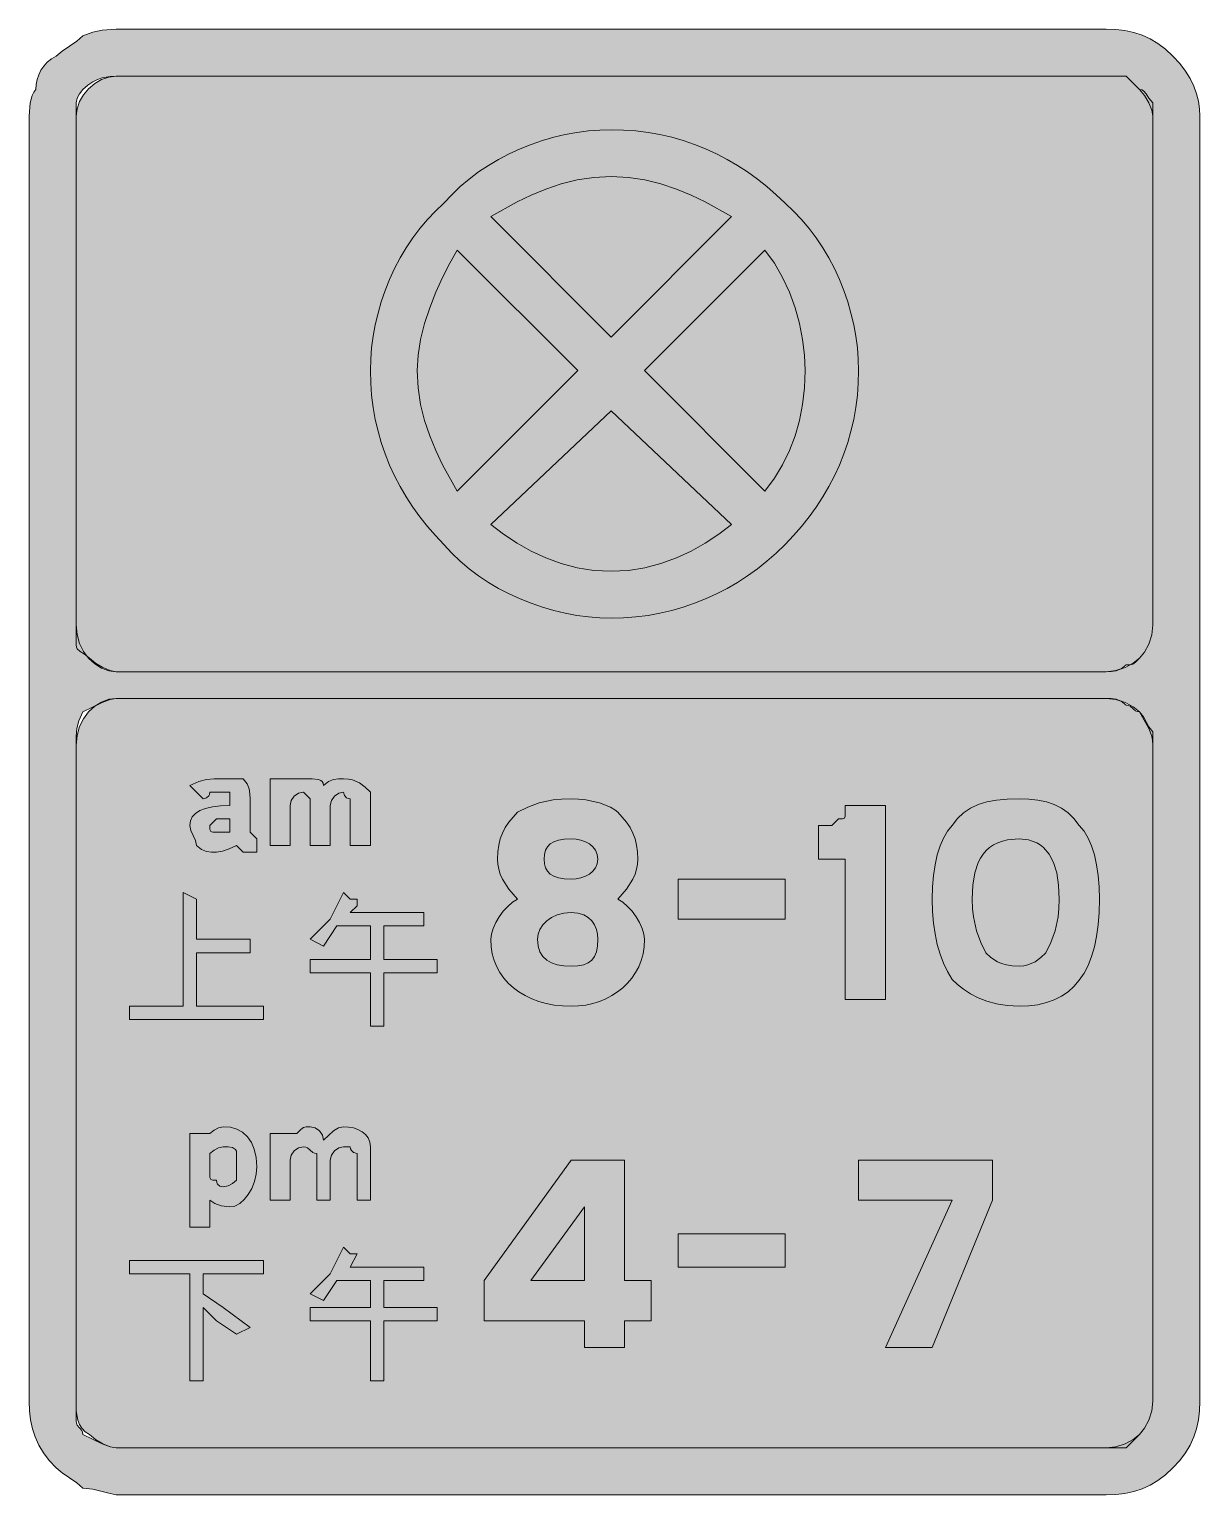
# Model space of a CAD drawing. Header units: metres. Extents: x 179 to 389, y 5 to 267.
import ezdxf

# ---------------------------------------------------------------- set-up
doc = ezdxf.new("R2010")
doc.units = ezdxf.units.M
doc.layers.add('FILL_BLACK_000000', color=7, linetype='Continuous', true_color=0x000000)
doc.layers.add('FILL_PINK_E1E1E1', color=7, linetype='Continuous', true_color=0xe1e1e1)

msp = doc.modelspace()

# ---------------------------------------------------------------- hatches: boundary and pattern name
at = {"layer": 'FILL_BLACK_000000', "true_color": 0x000000}
h = msp.add_hatch(color=7, dxfattribs=at)
h.dxf.hatch_style = 1
h.paths.add_polyline_path([(377.65, 266.79), (379.14, 266.31), (380.58, 265.66), (381.97, 264.83), (383.34, 263.8), (384.69, 262.56), (385.93, 261.21), (386.96, 259.86), (387.79, 258.51), (388.44, 257.16), (388.92, 255.81), (389.25, 254.46), (389.43, 253.11), (389.49, 251.76), (389.49, 21.36), (389.43, 19.61), (389.25, 17.97), (388.92, 16.4), (388.44, 14.91), (387.79, 13.47), (386.96, 12.08), (385.93, 10.71), (384.69, 9.36), (383.34, 8.12), (381.97, 7.09), (380.58, 6.26), (379.14, 5.61), (377.65, 5.13), (376.08, 4.8), (374.44, 4.62), (372.69, 4.56), (195.09, 4.56), (193.98, 4.75), (192.54, 5.16), (190.87, 5.57), (189.09, 5.76), (188, 6.66), (186.69, 7.56), (185.38, 8.46), (184.29, 9.36), (183.05, 10.71), (182.02, 12.08), (181.19, 13.47), (180.54, 14.91), (180.06, 16.4), (179.73, 17.97), (179.55, 19.61), (179.49, 21.36), (179.49, 251.76), (179.64, 254.16), (180, 255.47), (180.29, 256.06), (180.69, 256.56), (180.75, 257.46), (180.92, 258.34), (181.2, 259.2), (181.59, 260.01), (182.1, 260.77), (182.72, 261.45), (183.45, 262.06), (184.29, 262.56), (185.38, 263.46), (186.69, 264.36), (188, 265.26), (189.09, 266.16), (190.87, 266.85), (192.54, 267.21), (195.09, 267.36), (372.69, 267.36), (374.44, 267.3), (376.08, 267.12), (377.65, 266.79)])
h.paths.add_polyline_path([(189.09, 144.96), (188.4, 143.35), (188.04, 141.96), (187.91, 140.57), (187.89, 138.96), (187.89, 21.36), (187.89, 17.76), (187.94, 17.36), (188.08, 17.05), (188.49, 16.56), (188.9, 16.07), (189.04, 15.76), (189.09, 15.36), (192.54, 13.71), (193.98, 13.17), (195.09, 12.96), (372.69, 12.96), (374.47, 13.17), (376.14, 13.71), (377.58, 14.48), (378.69, 15.36), (379.57, 16.47), (380.34, 17.91), (380.88, 19.58), (381.09, 21.36), (381.09, 138.96), (381.04, 139.81), (380.88, 140.57), (380.34, 141.96), (378.69, 144.96), (377.58, 145.84), (376.14, 146.61), (374.47, 147.15), (372.69, 147.36), (195.09, 147.36), (193.98, 147.15), (192.54, 146.61), (189.09, 144.96)], flags=16)
h.paths.add_polyline_path([(374.47, 152.37), (376.14, 152.91), (377.58, 153.68), (378.69, 154.56), (379.57, 155.67), (380.34, 157.11), (380.88, 158.78), (381.09, 160.56), (381.09, 251.76), (380.88, 252.85), (380.34, 254.16), (379.57, 255.47), (378.69, 256.56), (376.29, 258.96), (372.69, 258.96), (195.09, 258.96), (193.98, 258.92), (192.54, 258.66), (191.73, 258.37), (190.87, 257.95), (189.99, 257.35), (189.09, 256.56), (188.49, 255.81), (188.08, 255.04), (187.89, 254.16), (187.89, 251.76), (187.89, 160.56), (188.05, 158.82), (188.51, 157.22), (189.22, 155.79), (190.14, 154.56), (191.23, 153.55), (192.45, 152.8), (193.75, 152.32), (195.09, 152.16), (372.69, 152.16), (374.47, 152.37)], flags=16)
h = msp.add_hatch(color=7, dxfattribs=at)
h.dxf.hatch_style = 1
h.paths.add_polyline_path([(328.23, 203.92), (328.07, 201.72), (327.79, 199.54), (327.41, 197.4), (326.92, 195.3), (326.33, 193.23), (325.63, 191.2), (324.84, 189.21), (323.95, 187.26), (322.96, 185.36), (321.87, 183.5), (320.7, 181.69), (319.43, 179.93), (318.07, 178.22), (316.62, 176.56), (315.09, 174.96), (313.49, 173.43), (311.83, 171.98), (310.12, 170.62), (308.36, 169.35), (306.55, 168.18), (304.69, 167.09), (302.79, 166.1), (300.84, 165.21), (298.85, 164.42), (296.82, 163.72), (294.75, 163.13), (292.65, 162.64), (290.51, 162.26), (288.33, 161.98), (286.13, 161.82), (283.89, 161.76), (281.85, 161.82), (279.8, 161.98), (277.73, 162.26), (275.66, 162.64), (273.6, 163.13), (271.55, 163.72), (269.53, 164.42), (267.54, 165.21), (265.59, 166.1), (263.7, 167.09), (261.86, 168.18), (260.1, 169.35), (258.41, 170.62), (256.8, 171.98), (255.29, 173.43), (253.89, 174.96), (252.36, 176.56), (250.91, 178.22), (249.55, 179.93), (248.28, 181.69), (247.11, 183.5), (246.02, 185.36), (245.03, 187.26), (244.14, 189.21), (243.35, 191.2), (242.65, 193.23), (242.06, 195.3), (241.57, 197.4), (241.19, 199.54), (240.91, 201.72), (240.75, 203.92), (240.69, 206.16), (240.75, 208.2), (240.91, 210.25), (241.19, 212.32), (241.57, 214.39), (242.06, 216.45), (242.65, 218.5), (243.35, 220.52), (244.14, 222.51), (245.03, 224.46), (246.02, 226.35), (247.11, 228.19), (248.28, 229.95), (249.55, 231.64), (250.91, 233.25), (252.36, 234.76), (253.89, 236.16), (255.29, 237.69), (256.8, 239.14), (258.41, 240.5), (260.1, 241.77), (261.86, 242.94), (263.7, 244.03), (265.59, 245.02), (267.54, 245.91), (269.53, 246.7), (271.55, 247.4), (273.6, 247.99), (275.66, 248.48), (277.73, 248.86), (279.8, 249.14), (281.85, 249.3), (283.89, 249.36), (286.13, 249.3), (288.33, 249.14), (290.51, 248.86), (292.65, 248.48), (294.75, 247.99), (296.82, 247.4), (298.85, 246.7), (300.84, 245.91), (302.79, 245.02), (304.69, 244.03), (306.55, 242.94), (308.36, 241.77), (310.12, 240.5), (311.83, 239.14), (313.49, 237.69), (315.09, 236.16), (316.62, 234.76), (318.07, 233.25), (319.43, 231.64), (320.7, 229.95), (321.87, 228.19), (322.96, 226.35), (323.95, 224.46), (324.84, 222.51), (325.63, 220.52), (326.33, 218.5), (326.92, 216.45), (327.41, 214.39), (327.79, 212.32), (328.07, 210.25), (328.23, 208.2), (328.29, 206.16), (328.23, 203.92)])
h = msp.add_hatch(color=7, dxfattribs=at)
h.dxf.hatch_style = 1
h.paths.add_polyline_path([(217.89, 119.76), (216.69, 120.96), (215.34, 120.36), (214.16, 119.95), (213.09, 119.76), (212.19, 119.78), (211.29, 119.91), (210.39, 120.27), (209.49, 120.96), (209.3, 121.86), (208.89, 122.76), (208.48, 123.66), (208.29, 124.56), (208.4, 125.4), (208.74, 126.13), (209.3, 126.75), (210.09, 127.26), (211.1, 127.65), (212.34, 127.93), (213.8, 128.1), (215.49, 128.16), (215.49, 129.36), (215.49, 130.56), (214.29, 130.56), (211.89, 130.56), (211.84, 130.16), (211.7, 129.87), (211.29, 129.51), (210.69, 129.36), (208.29, 131.76), (209.9, 132.45), (211.29, 132.81), (212.68, 132.94), (214.29, 132.96), (217.89, 132.96), (218.58, 132.06), (218.94, 131.16), (219.07, 130.26), (219.09, 129.36), (219.09, 123.36), (220.29, 122.16), (220.29, 119.76), (217.89, 119.76)])
h.paths.add_polyline_path([(212.04, 123.51), (212.4, 123.38), (213.09, 123.36), (214.29, 123.36), (215.49, 123.36), (215.49, 125.76), (213.09, 125.76), (211.89, 124.56), (211.91, 123.87), (212.04, 123.51)], flags=16)
h = msp.add_hatch(color=7, dxfattribs=at)
h.dxf.hatch_style = 1
h.paths.add_polyline_path([(235.01, 130.35), (234.24, 129.81), (233.7, 129.04), (233.49, 128.16), (233.49, 120.96), (229.89, 120.96), (229.89, 129.36), (228.69, 130.56), (227.81, 130.35), (227.04, 129.81), (226.5, 129.04), (226.29, 128.16), (226.29, 120.96), (222.69, 120.96), (222.69, 132.96), (226.29, 132.96), (227.49, 132.96), (228.69, 132.96), (230.26, 132.94), (231.39, 132.81), (231.78, 132.67), (232.06, 132.45), (232.23, 132.16), (232.29, 131.76), (233.19, 132.45), (234.09, 132.81), (234.99, 132.94), (235.89, 132.96), (236.74, 132.91), (237.48, 132.75), (238.74, 132.21), (239.77, 131.44), (240.69, 130.56), (240.69, 129.36), (240.69, 120.96), (237.09, 120.96), (237.09, 129.36), (236.69, 129.41), (236.4, 129.55), (236.04, 129.96), (235.89, 130.56), (235.01, 130.35)])
h = msp.add_hatch(color=7, dxfattribs=at)
h.dxf.hatch_style = 1
h.paths.add_polyline_path([(272.24, 92.65), (270.9, 93.02), (269.63, 93.49), (268.44, 94.06), (267.34, 94.72), (266.34, 95.46), (265.43, 96.29), (264.63, 97.2), (263.94, 98.19), (263.36, 99.25), (262.9, 100.38), (262.56, 101.58), (262.36, 102.84), (262.29, 104.16), (262.4, 105.11), (262.7, 106.13), (263.18, 107.18), (263.79, 108.21), (264.52, 109.19), (265.33, 110.07), (266.19, 110.8), (267.09, 111.36), (265.51, 113.16), (264.39, 114.96), (264, 115.86), (263.71, 116.76), (263.55, 117.66), (263.49, 118.56), (263.55, 119.86), (263.71, 121.05), (264, 122.17), (264.39, 123.21), (264.9, 124.2), (265.51, 125.14), (267.09, 126.96), (268.93, 127.84), (270.99, 128.61), (273.5, 129.15), (275, 129.31), (276.69, 129.36), (278.04, 129.31), (279.35, 129.15), (281.79, 128.61), (283.78, 127.84), (284.53, 127.41), (285.09, 126.96), (286.66, 125.14), (287.28, 124.2), (287.79, 123.21), (288.18, 122.17), (288.46, 121.05), (288.63, 119.86), (288.69, 118.56), (288.63, 117.66), (288.46, 116.76), (288.18, 115.86), (287.79, 114.96), (286.66, 113.16), (285.09, 111.36), (285.99, 110.8), (286.85, 110.07), (287.66, 109.19), (288.39, 108.21), (289, 107.18), (289.48, 106.13), (289.78, 105.11), (289.89, 104.16), (289.82, 102.84), (289.62, 101.58), (289.29, 100.38), (288.84, 99.25), (288.28, 98.19), (287.61, 97.2), (286.85, 96.29), (285.99, 95.46), (285.05, 94.72), (284.03, 94.06), (282.94, 93.49), (281.79, 93.02), (280.58, 92.65), (279.32, 92.38), (278.02, 92.22), (276.69, 92.16), (275.14, 92.22), (273.66, 92.38), (272.24, 92.65)])
h.paths.add_polyline_path([(273.21, 108.07), (272.34, 107.46), (271.64, 106.73), (271.12, 105.92), (270.8, 105.06), (270.69, 104.16), (270.8, 102.92), (271.12, 101.89), (271.64, 101.06), (272.34, 100.41), (273.21, 99.93), (274.23, 99.6), (275.4, 99.42), (276.69, 99.36), (277.93, 99.42), (278.96, 99.6), (279.79, 99.93), (280.44, 100.41), (280.92, 101.06), (281.25, 101.89), (281.43, 102.92), (281.49, 104.16), (281.43, 105.06), (281.25, 105.92), (280.92, 106.73), (280.44, 107.46), (279.79, 108.07), (278.96, 108.55), (277.93, 108.85), (276.69, 108.96), (275.4, 108.85), (274.23, 108.55), (273.21, 108.07)], flags=16)
h.paths.add_polyline_path([(281.08, 120.13), (280.6, 120.75), (279.99, 121.26), (279.26, 121.65), (278.45, 121.93), (277.59, 122.1), (276.69, 122.16), (275.45, 122.1), (274.42, 121.93), (273.59, 121.65), (272.94, 121.26), (272.46, 120.75), (272.13, 120.13), (271.95, 119.4), (271.89, 118.56), (271.95, 117.72), (272.13, 116.98), (272.46, 116.37), (272.94, 115.86), (273.59, 115.47), (274.42, 115.18), (275.45, 115.02), (276.69, 114.96), (277.59, 115.02), (278.45, 115.18), (279.26, 115.47), (279.99, 115.86), (280.6, 116.37), (281.08, 116.98), (281.38, 117.72), (281.49, 118.56), (281.38, 119.4), (281.08, 120.13)], flags=16)
h = msp.add_hatch(color=7, dxfattribs=at)
h.dxf.hatch_style = 1
h.paths.add_polyline_path([(371.26, 106.75), (370.98, 104.69), (370.59, 102.79), (370.08, 101.06), (369.46, 99.48), (368.73, 98.07), (367.89, 96.81), (366.93, 95.71), (365.86, 94.75), (364.68, 93.95), (363.39, 93.3), (361.98, 92.8), (360.46, 92.44), (358.83, 92.23), (357.09, 92.16), (354.95, 92.27), (353.02, 92.57), (351.29, 93.05), (349.74, 93.66), (348.36, 94.39), (347.13, 95.2), (346.05, 96.06), (345.09, 96.96), (344.25, 98.37), (343.52, 99.88), (342.9, 101.52), (342.39, 103.26), (342, 105.12), (341.71, 107.08), (341.55, 109.17), (341.49, 111.36), (341.55, 113.55), (341.71, 115.62), (342, 117.54), (342.39, 119.31), (342.9, 120.91), (343.52, 122.33), (344.25, 123.55), (345.09, 124.56), (346.05, 125.8), (347.13, 126.83), (348.36, 127.66), (349.74, 128.31), (351.29, 128.79), (353.02, 129.12), (354.95, 129.3), (357.09, 129.36), (358.83, 129.3), (360.47, 129.12), (361.98, 128.79), (363.39, 128.31), (364.68, 127.66), (365.87, 126.83), (366.93, 125.8), (367.89, 124.56), (368.73, 123.55), (369.47, 122.33), (370.08, 120.91), (370.59, 119.31), (370.98, 117.54), (371.26, 115.62), (371.43, 113.55), (371.49, 111.36), (371.43, 108.97), (371.26, 106.75)])
h.paths.add_polyline_path([(363.84, 116.08), (363.28, 117.94), (362.49, 119.46), (361.48, 120.64), (360.89, 121.11), (360.24, 121.48), (358.78, 121.99), (357.09, 122.16), (355.01, 121.99), (354.09, 121.78), (353.25, 121.48), (352.48, 121.11), (351.8, 120.64), (351.18, 120.09), (350.64, 119.46), (350.17, 118.74), (349.77, 117.94), (349.16, 116.08), (348.8, 113.89), (348.69, 111.36), (348.74, 109.67), (348.9, 108.17), (349.44, 105.66), (350.21, 103.6), (351.09, 101.76), (352.03, 100.88), (353.19, 100.11), (353.93, 99.8), (354.8, 99.57), (355.85, 99.41), (357.09, 99.36), (357.94, 99.41), (358.68, 99.57), (359.94, 100.11), (360.97, 100.88), (361.89, 101.76), (362.77, 103.6), (363.54, 105.66), (364.08, 108.17), (364.24, 109.67), (364.29, 111.36), (364.18, 113.89), (363.84, 116.08)], flags=16)
h = msp.add_hatch(color=7, dxfattribs=at)
h.dxf.hatch_style = 1
h.paths.add_polyline_path([(333.09, 93.36), (325.89, 93.36), (325.89, 118.56), (321.09, 118.56), (321.09, 124.56), (323.49, 124.56), (324.69, 125.76), (325.38, 125.78), (325.74, 125.91), (325.87, 126.27), (325.89, 126.96), (325.89, 128.16), (333.09, 128.16), (333.09, 93.36)])
h = msp.add_hatch(color=7, dxfattribs=at)
h.dxf.hatch_style = 1
h.paths.add_polyline_path([(295.89, 114.96), (315.09, 114.96), (315.09, 107.76), (295.89, 107.76), (295.89, 114.96)])
h = msp.add_hatch(color=7, dxfattribs=at)
h.dxf.hatch_style = 1
h.paths.add_polyline_path([(219.09, 104.16), (219.09, 101.76), (209.49, 101.76), (209.49, 92.16), (221.49, 92.16), (221.49, 89.76), (197.49, 89.76), (197.49, 92.16), (207.09, 92.16), (207.09, 112.56), (209.49, 111.36), (209.49, 104.16), (219.09, 104.16)])
h = msp.add_hatch(color=7, dxfattribs=at)
h.dxf.hatch_style = 1
h.paths.add_polyline_path([(233.49, 107.76), (235.89, 112.56), (237.09, 111.36), (238.29, 111.36), (238.29, 110.16), (237.09, 108.96), (250.29, 108.96), (250.29, 106.56), (243.09, 106.56), (243.09, 100.56), (252.69, 100.56), (252.69, 98.16), (243.09, 98.16), (243.09, 88.56), (240.69, 88.56), (240.69, 98.16), (229.89, 98.16), (229.89, 100.56), (240.69, 100.56), (240.69, 106.56), (234.69, 106.56), (232.29, 102.96), (229.89, 104.16), (233.49, 107.76)])
h = msp.add_hatch(color=7, dxfattribs=at)
h.dxf.hatch_style = 1
h.paths.add_polyline_path([(219.88, 60.72), (219.4, 59.5), (218.79, 58.41), (218.06, 57.49), (217.25, 56.78), (216.39, 56.32), (215.49, 56.16), (213.92, 56.35), (212.79, 56.76), (211.89, 57.36), (211.89, 52.56), (208.29, 52.56), (208.29, 69.36), (211.89, 69.36), (212.64, 69.96), (213.41, 70.37), (214.29, 70.56), (215.58, 70.45), (216.75, 70.11), (217.77, 69.55), (218.64, 68.76), (219.34, 67.75), (219.86, 66.51), (220.18, 65.05), (220.29, 63.36), (220.18, 62.02), (219.88, 60.72)])
h.paths.add_polyline_path([(215.94, 60.36), (216.69, 60.96), (216.69, 62.16), (216.69, 64.56), (216.69, 65.76), (216.64, 66.16), (216.48, 66.45), (215.94, 66.81), (215.17, 66.94), (214.29, 66.96), (213.41, 66.77), (212.64, 66.36), (211.89, 65.76), (211.89, 62.16), (211.91, 61.47), (212.04, 61.11), (212.4, 60.98), (213.09, 60.96), (213.14, 60.56), (213.28, 60.27), (213.69, 59.91), (214.29, 59.76), (215.17, 59.95), (215.94, 60.36)], flags=16)
h = msp.add_hatch(color=7, dxfattribs=at)
h.dxf.hatch_style = 1
h.paths.add_polyline_path([(235.01, 66.75), (234.24, 66.21), (233.7, 65.44), (233.49, 64.56), (233.49, 57.36), (231.09, 57.36), (231.09, 65.76), (230.69, 65.81), (230.38, 65.95), (229.89, 66.36), (229.4, 66.77), (229.09, 66.91), (228.69, 66.96), (227.81, 66.75), (227.04, 66.21), (226.5, 65.44), (226.29, 64.56), (226.29, 57.36), (222.69, 57.36), (222.69, 69.36), (226.29, 69.36), (227.49, 69.36), (228.2, 70.05), (228.69, 70.41), (229.18, 70.54), (229.89, 70.56), (230.77, 70.35), (231.54, 69.81), (232.08, 69.04), (232.29, 68.16), (234.09, 69.81), (234.99, 70.35), (235.89, 70.56), (236.79, 70.5), (237.65, 70.33), (238.46, 70.05), (239.19, 69.66), (239.8, 69.15), (240.28, 68.53), (240.58, 67.8), (240.69, 66.96), (240.69, 65.76), (240.69, 57.36), (238.29, 57.36), (238.29, 65.76), (237.69, 65.91), (237.28, 66.27), (237.14, 66.56), (237.09, 66.96), (235.89, 66.96), (235.01, 66.75)])
h = msp.add_hatch(color=7, dxfattribs=at)
h.dxf.hatch_style = 1
h.paths.add_polyline_path([(291.09, 35.76), (286.29, 35.76), (286.29, 30.96), (279.09, 30.96), (279.09, 35.76), (261.09, 35.76), (261.09, 42.96), (276.69, 64.56), (286.29, 64.56), (286.29, 42.96), (291.09, 42.96), (291.09, 35.76)])
h.paths.add_polyline_path([(279.09, 42.96), (279.09, 56.16), (269.49, 42.96), (279.09, 42.96)], flags=16)
h = msp.add_hatch(color=7, dxfattribs=at)
h.dxf.hatch_style = 1
h.paths.add_polyline_path([(345.09, 57.36), (328.29, 57.36), (328.29, 64.56), (352.29, 64.56), (352.29, 57.36), (341.49, 30.96), (333.09, 30.96), (345.09, 57.36)])
h = msp.add_hatch(color=7, dxfattribs=at)
h.dxf.hatch_style = 1
h.paths.add_polyline_path([(295.89, 51.36), (315.09, 51.36), (315.09, 45.36), (295.89, 45.36), (295.89, 51.36)])
h = msp.add_hatch(color=7, dxfattribs=at)
h.dxf.hatch_style = 1
h.paths.add_polyline_path([(233.49, 44.16), (235.89, 48.96), (237.09, 47.76), (238.29, 47.76), (237.09, 45.36), (250.29, 45.36), (250.29, 42.96), (243.09, 42.96), (243.09, 38.16), (252.69, 38.16), (252.69, 35.76), (243.09, 35.76), (243.09, 24.96), (240.69, 24.96), (240.69, 35.76), (229.89, 35.76), (229.89, 38.16), (240.69, 38.16), (240.69, 42.96), (234.69, 42.96), (232.29, 39.36), (229.89, 40.56), (233.49, 44.16)])
h = msp.add_hatch(color=7, dxfattribs=at)
h.dxf.hatch_style = 1
h.paths.add_polyline_path([(221.49, 46.56), (221.49, 44.16), (210.69, 44.16), (210.69, 40.56), (214.29, 38.16), (219.09, 34.56), (216.69, 33.36), (213.09, 35.76), (210.69, 38.16), (210.69, 24.96), (208.29, 24.96), (208.29, 44.16), (197.49, 44.16), (197.49, 46.56), (221.49, 46.56)])
at = {"layer": 'FILL_PINK_E1E1E1', "true_color": 0xe1e1e1}
h = msp.add_hatch(color=7, dxfattribs=at)
h.dxf.hatch_style = 1
h.paths.add_polyline_path([(372.69, 258.96), (376.29, 258.96), (378.69, 256.56), (379.09, 256.51), (379.4, 256.35), (379.89, 255.81), (380.38, 255.04), (381.09, 254.16), (381.09, 251.76), (381.09, 160.56), (380.88, 158.78), (380.34, 157.11), (379.57, 155.67), (378.69, 154.56), (377.98, 153.87), (377.49, 153.51), (377, 153.38), (376.29, 153.36), (375.39, 152.67), (374.49, 152.31), (373.59, 152.18), (372.69, 152.16), (195.09, 152.16), (194, 152.37), (192.69, 152.91), (191.38, 153.68), (190.29, 154.56), (189.41, 155.27), (188.64, 155.76), (188.1, 156.25), (187.94, 156.56), (187.89, 156.96), (187.89, 160.56), (187.89, 251.76), (188.05, 253.1), (188.51, 254.4), (189.22, 255.62), (190.14, 256.71), (191.23, 257.63), (192.45, 258.34), (193.75, 258.8), (195.09, 258.96), (372.69, 258.96)])
h = msp.add_hatch(color=7, dxfattribs=at)
h.dxf.hatch_style = 1
h.paths.add_polyline_path([(267.02, 236.4), (269.55, 237.62), (272.19, 238.71), (274.95, 239.63), (277.81, 240.34), (280.8, 240.8), (283.89, 240.96), (286.98, 240.8), (289.96, 240.34), (292.83, 239.63), (295.59, 238.71), (298.23, 237.62), (300.77, 236.4), (305.49, 233.76), (283.89, 212.16), (262.29, 233.76), (267.02, 236.4)])
h = msp.add_hatch(color=7, dxfattribs=at)
h.dxf.hatch_style = 1
h.paths.add_polyline_path([(277.89, 206.16), (256.29, 184.56), (253.65, 189.28), (252.43, 191.82), (251.34, 194.46), (250.42, 197.22), (249.71, 200.08), (249.25, 203.07), (249.09, 206.16), (249.25, 208.91), (249.71, 211.73), (250.42, 214.58), (251.34, 217.41), (252.43, 220.19), (253.65, 222.87), (254.95, 225.4), (256.29, 227.76), (277.89, 206.16)])
h = msp.add_hatch(color=7, dxfattribs=at)
h.dxf.hatch_style = 1
h.paths.add_polyline_path([(289.89, 206.16), (311.49, 227.76), (313.18, 225.4), (314.64, 222.87), (315.88, 220.19), (316.89, 217.41), (317.68, 214.58), (318.24, 211.73), (318.58, 208.91), (318.69, 206.16), (318.58, 203.07), (318.24, 200.08), (317.68, 197.22), (316.89, 194.46), (315.88, 191.82), (314.64, 189.28), (313.18, 186.87), (311.49, 184.56), (289.89, 206.16)])
h = msp.add_hatch(color=7, dxfattribs=at)
h.dxf.hatch_style = 1
h.paths.add_polyline_path([(283.89, 198.96), (305.49, 178.56), (303.18, 176.82), (300.77, 175.22), (298.23, 173.79), (295.59, 172.56), (292.83, 171.55), (289.96, 170.8), (286.98, 170.32), (283.89, 170.16), (280.8, 170.32), (277.81, 170.8), (274.95, 171.55), (272.19, 172.56), (269.55, 173.79), (267.02, 175.22), (264.6, 176.82), (262.29, 178.56), (283.89, 198.96)])
h = msp.add_hatch(color=7, dxfattribs=at)
h.dxf.hatch_style = 1
h.paths.add_polyline_path([(372.69, 147.36), (373.59, 147.34), (374.49, 147.21), (375.39, 146.85), (376.29, 146.16), (376.69, 146.11), (377, 145.97), (377.49, 145.56), (377.98, 145.15), (378.29, 145.01), (378.69, 144.96), (379.4, 144.06), (379.89, 143.16), (380.38, 142.26), (381.09, 141.36), (381.09, 138.96), (381.09, 21.36), (380.88, 19.58), (380.34, 17.91), (379.57, 16.47), (378.69, 15.36), (376.29, 12.96), (372.69, 12.96), (195.09, 12.96), (194, 13.17), (192.69, 13.71), (191.38, 14.48), (190.29, 15.36), (189.5, 15.86), (188.9, 16.47), (188.48, 17.15), (188.19, 17.91), (187.93, 19.58), (187.89, 21.36), (187.89, 138.96), (188.05, 140.7), (188.51, 142.3), (189.22, 143.73), (190.14, 144.96), (191.23, 145.97), (192.45, 146.72), (193.75, 147.2), (195.09, 147.36), (372.69, 147.36)])

# ---------------------------------------------------------------- linework, layer by layer
at = {"layer": 'FILL_BLACK_000000', "lineweight": 0, "true_color": 0x000000}
for points in [[(377.65, 266.79), (379.14, 266.31), (380.58, 265.66), (381.97, 264.83), (383.34, 263.8), (384.69, 262.56), (385.93, 261.21), (386.96, 259.86), (387.79, 258.51), (388.44, 257.16), (388.92, 255.81), (389.25, 254.46), (389.43, 253.11), (389.49, 251.76), (389.49, 21.36), (389.43, 19.61), (389.25, 17.97), (388.92, 16.4), (388.44, 14.91), (387.79, 13.47), (386.96, 12.08), (385.93, 10.71), (384.69, 9.36), (383.34, 8.12), (381.97, 7.09), (380.58, 6.26), (379.14, 5.61), (377.65, 5.13), (376.08, 4.8), (374.44, 4.62), (372.69, 4.56), (195.09, 4.56), (193.98, 4.75), (192.54, 5.16), (190.87, 5.57), (189.09, 5.76), (188, 6.66), (186.69, 7.56), (185.38, 8.46), (184.29, 9.36), (183.05, 10.71), (182.02, 12.08), (181.19, 13.47), (180.54, 14.91), (180.06, 16.4), (179.73, 17.97), (179.55, 19.61), (179.49, 21.36), (179.49, 251.76), (179.64, 254.16), (180, 255.47), (180.29, 256.06), (180.69, 256.56), (180.75, 257.46), (180.92, 258.34), (181.2, 259.2), (181.59, 260.01), (182.1, 260.77), (182.72, 261.45), (183.45, 262.06), (184.29, 262.56), (185.38, 263.46), (186.69, 264.36), (188, 265.26), (189.09, 266.16), (190.87, 266.85), (192.54, 267.21), (195.09, 267.36), (372.69, 267.36), (374.44, 267.3), (376.08, 267.12)], [(374.47, 152.37), (376.14, 152.91), (377.58, 153.68), (378.69, 154.56), (379.57, 155.67), (380.34, 157.11), (380.88, 158.78), (381.09, 160.56), (381.09, 251.76), (380.88, 252.85), (380.34, 254.16), (379.57, 255.47), (378.69, 256.56), (376.29, 258.96), (372.69, 258.96), (195.09, 258.96), (193.98, 258.92), (192.54, 258.66), (191.73, 258.37), (190.87, 257.95), (189.99, 257.35), (189.09, 256.56), (188.49, 255.81), (188.08, 255.04), (187.89, 254.16), (187.89, 251.76), (187.89, 160.56), (188.05, 158.82), (188.51, 157.22), (189.22, 155.79), (190.14, 154.56), (191.23, 153.55), (192.45, 152.8), (193.75, 152.32), (195.09, 152.16), (372.69, 152.16)], [(328.23, 203.92), (328.07, 201.72), (327.79, 199.54), (327.41, 197.4), (326.92, 195.3), (326.33, 193.23), (325.63, 191.2), (324.84, 189.21), (323.95, 187.26), (322.96, 185.36), (321.87, 183.5), (320.7, 181.69), (319.43, 179.93), (318.07, 178.22), (316.62, 176.56), (315.09, 174.96), (313.49, 173.43), (311.83, 171.98), (310.12, 170.62), (308.36, 169.35), (306.55, 168.18), (304.69, 167.09), (302.79, 166.1), (300.84, 165.21), (298.85, 164.42), (296.82, 163.72), (294.75, 163.13), (292.65, 162.64), (290.51, 162.26), (288.33, 161.98), (286.13, 161.82), (283.89, 161.76), (281.85, 161.82), (279.8, 161.98), (277.73, 162.26), (275.66, 162.64), (273.6, 163.13), (271.55, 163.72), (269.53, 164.42), (267.54, 165.21), (265.59, 166.1), (263.7, 167.09), (261.86, 168.18), (260.1, 169.35), (258.41, 170.62), (256.8, 171.98), (255.29, 173.43), (253.89, 174.96), (252.36, 176.56), (250.91, 178.22), (249.55, 179.93), (248.28, 181.69), (247.11, 183.5), (246.02, 185.36), (245.03, 187.26), (244.14, 189.21), (243.35, 191.2), (242.65, 193.23), (242.06, 195.3), (241.57, 197.4), (241.19, 199.54), (240.91, 201.72), (240.75, 203.92), (240.69, 206.16), (240.75, 208.2), (240.91, 210.25), (241.19, 212.32), (241.57, 214.39), (242.06, 216.45), (242.65, 218.5), (243.35, 220.52), (244.14, 222.51), (245.03, 224.46), (246.02, 226.35), (247.11, 228.19), (248.28, 229.95), (249.55, 231.64), (250.91, 233.25), (252.36, 234.76), (253.89, 236.16), (255.29, 237.69), (256.8, 239.14), (258.41, 240.5), (260.1, 241.77), (261.86, 242.94), (263.7, 244.03), (265.59, 245.02), (267.54, 245.91), (269.53, 246.7), (271.55, 247.4), (273.6, 247.99), (275.66, 248.48), (277.73, 248.86), (279.8, 249.14), (281.85, 249.3), (283.89, 249.36), (286.13, 249.3), (288.33, 249.14), (290.51, 248.86), (292.65, 248.48), (294.75, 247.99), (296.82, 247.4), (298.85, 246.7), (300.84, 245.91), (302.79, 245.02), (304.69, 244.03), (306.55, 242.94), (308.36, 241.77), (310.12, 240.5), (311.83, 239.14), (313.49, 237.69), (315.09, 236.16), (316.62, 234.76), (318.07, 233.25), (319.43, 231.64), (320.7, 229.95), (321.87, 228.19), (322.96, 226.35), (323.95, 224.46), (324.84, 222.51), (325.63, 220.52), (326.33, 218.5), (326.92, 216.45), (327.41, 214.39), (327.79, 212.32), (328.07, 210.25), (328.23, 208.2), (328.29, 206.16)], [(189.09, 144.96), (188.4, 143.35), (188.04, 141.96), (187.91, 140.57), (187.89, 138.96), (187.89, 21.36), (187.89, 17.76), (187.94, 17.36), (188.08, 17.05), (188.49, 16.56), (188.9, 16.07), (189.04, 15.76), (189.09, 15.36), (192.54, 13.71), (193.98, 13.17), (195.09, 12.96), (372.69, 12.96), (374.47, 13.17), (376.14, 13.71), (377.58, 14.48), (378.69, 15.36), (379.57, 16.47), (380.34, 17.91), (380.88, 19.58), (381.09, 21.36), (381.09, 138.96), (381.04, 139.81), (380.88, 140.57), (380.34, 141.96), (378.69, 144.96), (377.58, 145.84), (376.14, 146.61), (374.47, 147.15), (372.69, 147.36), (195.09, 147.36), (193.98, 147.15), (192.54, 146.61)], [(217.89, 119.76), (216.69, 120.96), (215.34, 120.36), (214.16, 119.95), (213.09, 119.76), (212.19, 119.78), (211.29, 119.91), (210.39, 120.27), (209.49, 120.96), (209.3, 121.86), (208.89, 122.76), (208.48, 123.66), (208.29, 124.56), (208.4, 125.4), (208.74, 126.13), (209.3, 126.75), (210.09, 127.26), (211.1, 127.65), (212.34, 127.93), (213.8, 128.1), (215.49, 128.16), (215.49, 129.36), (215.49, 130.56), (214.29, 130.56), (211.89, 130.56), (211.84, 130.16), (211.7, 129.87), (211.29, 129.51), (210.69, 129.36), (208.29, 131.76), (209.9, 132.45), (211.29, 132.81), (212.68, 132.94), (214.29, 132.96), (217.89, 132.96), (218.58, 132.06), (218.94, 131.16), (219.07, 130.26), (219.09, 129.36), (219.09, 123.36), (220.29, 122.16), (220.29, 119.76)], [(235.01, 130.35), (234.24, 129.81), (233.7, 129.04), (233.49, 128.16), (233.49, 120.96), (229.89, 120.96), (229.89, 129.36), (228.69, 130.56), (227.81, 130.35), (227.04, 129.81), (226.5, 129.04), (226.29, 128.16), (226.29, 120.96), (222.69, 120.96), (222.69, 132.96), (226.29, 132.96), (227.49, 132.96), (228.69, 132.96), (230.26, 132.94), (231.39, 132.81), (231.78, 132.67), (232.06, 132.45), (232.23, 132.16), (232.29, 131.76), (233.19, 132.45), (234.09, 132.81), (234.99, 132.94), (235.89, 132.96), (236.74, 132.91), (237.48, 132.75), (238.74, 132.21), (239.77, 131.44), (240.69, 130.56), (240.69, 129.36), (240.69, 120.96), (237.09, 120.96), (237.09, 129.36), (236.69, 129.41), (236.4, 129.55), (236.04, 129.96), (235.89, 130.56)], [(272.24, 92.65), (270.9, 93.02), (269.63, 93.49), (268.44, 94.06), (267.34, 94.72), (266.34, 95.46), (265.43, 96.29), (264.63, 97.2), (263.94, 98.19), (263.36, 99.25), (262.9, 100.38), (262.56, 101.58), (262.36, 102.84), (262.29, 104.16), (262.4, 105.11), (262.7, 106.13), (263.18, 107.18), (263.79, 108.21), (264.52, 109.19), (265.33, 110.07), (266.19, 110.8), (267.09, 111.36), (265.51, 113.16), (264.39, 114.96), (264, 115.86), (263.71, 116.76), (263.55, 117.66), (263.49, 118.56), (263.55, 119.86), (263.71, 121.05), (264, 122.17), (264.39, 123.21), (264.9, 124.2), (265.51, 125.14), (267.09, 126.96), (268.93, 127.84), (270.99, 128.61), (273.5, 129.15), (275, 129.31), (276.69, 129.36), (278.04, 129.31), (279.35, 129.15), (281.79, 128.61), (283.78, 127.84), (284.53, 127.41), (285.09, 126.96), (286.66, 125.14), (287.28, 124.2), (287.79, 123.21), (288.18, 122.17), (288.46, 121.05), (288.63, 119.86), (288.69, 118.56), (288.63, 117.66), (288.46, 116.76), (288.18, 115.86), (287.79, 114.96), (286.66, 113.16), (285.09, 111.36), (285.99, 110.8), (286.85, 110.07), (287.66, 109.19), (288.39, 108.21), (289, 107.18), (289.48, 106.13), (289.78, 105.11), (289.89, 104.16), (289.82, 102.84), (289.62, 101.58), (289.29, 100.38), (288.84, 99.25), (288.28, 98.19), (287.61, 97.2), (286.85, 96.29), (285.99, 95.46), (285.05, 94.72), (284.03, 94.06), (282.94, 93.49), (281.79, 93.02), (280.58, 92.65), (279.32, 92.38), (278.02, 92.22), (276.69, 92.16), (275.14, 92.22), (273.66, 92.38)], [(371.26, 106.75), (370.98, 104.69), (370.59, 102.79), (370.08, 101.06), (369.46, 99.48), (368.73, 98.07), (367.89, 96.81), (366.93, 95.71), (365.86, 94.75), (364.68, 93.95), (363.39, 93.3), (361.98, 92.8), (360.46, 92.44), (358.83, 92.23), (357.09, 92.16), (354.95, 92.27), (353.02, 92.57), (351.29, 93.05), (349.74, 93.66), (348.36, 94.39), (347.13, 95.2), (346.05, 96.06), (345.09, 96.96), (344.25, 98.37), (343.52, 99.88), (342.9, 101.52), (342.39, 103.26), (342, 105.12), (341.71, 107.08), (341.55, 109.17), (341.49, 111.36), (341.55, 113.55), (341.71, 115.62), (342, 117.54), (342.39, 119.31), (342.9, 120.91), (343.52, 122.33), (344.25, 123.55), (345.09, 124.56), (346.05, 125.8), (347.13, 126.83), (348.36, 127.66), (349.74, 128.31), (351.29, 128.79), (353.02, 129.12), (354.95, 129.3), (357.09, 129.36), (358.83, 129.3), (360.47, 129.12), (361.98, 128.79), (363.39, 128.31), (364.68, 127.66), (365.87, 126.83), (366.93, 125.8), (367.89, 124.56), (368.73, 123.55), (369.47, 122.33), (370.08, 120.91), (370.59, 119.31), (370.98, 117.54), (371.26, 115.62), (371.43, 113.55), (371.49, 111.36), (371.43, 108.97)], [(333.09, 93.36), (325.89, 93.36), (325.89, 118.56), (321.09, 118.56), (321.09, 124.56), (323.49, 124.56), (324.69, 125.76), (325.38, 125.78), (325.74, 125.91), (325.87, 126.27), (325.89, 126.96), (325.89, 128.16), (333.09, 128.16)], [(212.04, 123.51), (212.4, 123.38), (213.09, 123.36), (214.29, 123.36), (215.49, 123.36), (215.49, 125.76), (213.09, 125.76), (211.89, 124.56), (211.91, 123.87)], [(281.08, 120.13), (280.6, 120.75), (279.99, 121.26), (279.26, 121.65), (278.45, 121.93), (277.59, 122.1), (276.69, 122.16), (275.45, 122.1), (274.42, 121.93), (273.59, 121.65), (272.94, 121.26), (272.46, 120.75), (272.13, 120.13), (271.95, 119.4), (271.89, 118.56), (271.95, 117.72), (272.13, 116.98), (272.46, 116.37), (272.94, 115.86), (273.59, 115.47), (274.42, 115.18), (275.45, 115.02), (276.69, 114.96), (277.59, 115.02), (278.45, 115.18), (279.26, 115.47), (279.99, 115.86), (280.6, 116.37), (281.08, 116.98), (281.38, 117.72), (281.49, 118.56), (281.38, 119.4)], [(363.84, 116.08), (363.28, 117.94), (362.49, 119.46), (361.48, 120.64), (360.89, 121.11), (360.24, 121.48), (358.78, 121.99), (357.09, 122.16), (355.01, 121.99), (354.09, 121.78), (353.25, 121.48), (352.48, 121.11), (351.8, 120.64), (351.18, 120.09), (350.64, 119.46), (350.17, 118.74), (349.77, 117.94), (349.16, 116.08), (348.8, 113.89), (348.69, 111.36), (348.74, 109.67), (348.9, 108.17), (349.44, 105.66), (350.21, 103.6), (351.09, 101.76), (352.03, 100.88), (353.19, 100.11), (353.93, 99.8), (354.8, 99.57), (355.85, 99.41), (357.09, 99.36), (357.94, 99.41), (358.68, 99.57), (359.94, 100.11), (360.97, 100.88), (361.89, 101.76), (362.77, 103.6), (363.54, 105.66), (364.08, 108.17), (364.24, 109.67), (364.29, 111.36), (364.18, 113.89)], [(295.89, 114.96), (315.09, 114.96), (315.09, 107.76), (295.89, 107.76)], [(219.09, 104.16), (219.09, 101.76), (209.49, 101.76), (209.49, 92.16), (221.49, 92.16), (221.49, 89.76), (197.49, 89.76), (197.49, 92.16), (207.09, 92.16), (207.09, 112.56), (209.49, 111.36), (209.49, 104.16)], [(233.49, 107.76), (235.89, 112.56), (237.09, 111.36), (238.29, 111.36), (238.29, 110.16), (237.09, 108.96), (250.29, 108.96), (250.29, 106.56), (243.09, 106.56), (243.09, 100.56), (252.69, 100.56), (252.69, 98.16), (243.09, 98.16), (243.09, 88.56), (240.69, 88.56), (240.69, 98.16), (229.89, 98.16), (229.89, 100.56), (240.69, 100.56), (240.69, 106.56), (234.69, 106.56), (232.29, 102.96), (229.89, 104.16)], [(273.21, 108.07), (272.34, 107.46), (271.64, 106.73), (271.12, 105.92), (270.8, 105.06), (270.69, 104.16), (270.8, 102.92), (271.12, 101.89), (271.64, 101.06), (272.34, 100.41), (273.21, 99.93), (274.23, 99.6), (275.4, 99.42), (276.69, 99.36), (277.93, 99.42), (278.96, 99.6), (279.79, 99.93), (280.44, 100.41), (280.92, 101.06), (281.25, 101.89), (281.43, 102.92), (281.49, 104.16), (281.43, 105.06), (281.25, 105.92), (280.92, 106.73), (280.44, 107.46), (279.79, 108.07), (278.96, 108.55), (277.93, 108.85), (276.69, 108.96), (275.4, 108.85), (274.23, 108.55)], [(219.88, 60.72), (219.4, 59.5), (218.79, 58.41), (218.06, 57.49), (217.25, 56.78), (216.39, 56.32), (215.49, 56.16), (213.92, 56.35), (212.79, 56.76), (211.89, 57.36), (211.89, 52.56), (208.29, 52.56), (208.29, 69.36), (211.89, 69.36), (212.64, 69.96), (213.41, 70.37), (214.29, 70.56), (215.58, 70.45), (216.75, 70.11), (217.77, 69.55), (218.64, 68.76), (219.34, 67.75), (219.86, 66.51), (220.18, 65.05), (220.29, 63.36), (220.18, 62.02)], [(235.01, 66.75), (234.24, 66.21), (233.7, 65.44), (233.49, 64.56), (233.49, 57.36), (231.09, 57.36), (231.09, 65.76), (230.69, 65.81), (230.38, 65.95), (229.89, 66.36), (229.4, 66.77), (229.09, 66.91), (228.69, 66.96), (227.81, 66.75), (227.04, 66.21), (226.5, 65.44), (226.29, 64.56), (226.29, 57.36), (222.69, 57.36), (222.69, 69.36), (226.29, 69.36), (227.49, 69.36), (228.2, 70.05), (228.69, 70.41), (229.18, 70.54), (229.89, 70.56), (230.77, 70.35), (231.54, 69.81), (232.08, 69.04), (232.29, 68.16), (234.09, 69.81), (234.99, 70.35), (235.89, 70.56), (236.79, 70.5), (237.65, 70.33), (238.46, 70.05), (239.19, 69.66), (239.8, 69.15), (240.28, 68.53), (240.58, 67.8), (240.69, 66.96), (240.69, 65.76), (240.69, 57.36), (238.29, 57.36), (238.29, 65.76), (237.69, 65.91), (237.28, 66.27), (237.14, 66.56), (237.09, 66.96), (235.89, 66.96)], [(215.94, 60.36), (216.69, 60.96), (216.69, 62.16), (216.69, 64.56), (216.69, 65.76), (216.64, 66.16), (216.48, 66.45), (215.94, 66.81), (215.17, 66.94), (214.29, 66.96), (213.41, 66.77), (212.64, 66.36), (211.89, 65.76), (211.89, 62.16), (211.91, 61.47), (212.04, 61.11), (212.4, 60.98), (213.09, 60.96), (213.14, 60.56), (213.28, 60.27), (213.69, 59.91), (214.29, 59.76), (215.17, 59.95)], [(291.09, 35.76), (286.29, 35.76), (286.29, 30.96), (279.09, 30.96), (279.09, 35.76), (261.09, 35.76), (261.09, 42.96), (276.69, 64.56), (286.29, 64.56), (286.29, 42.96), (291.09, 42.96)], [(345.09, 57.36), (328.29, 57.36), (328.29, 64.56), (352.29, 64.56), (352.29, 57.36), (341.49, 30.96), (333.09, 30.96)], [(279.09, 42.96), (279.09, 56.16), (269.49, 42.96)], [(295.89, 51.36), (315.09, 51.36), (315.09, 45.36), (295.89, 45.36)], [(233.49, 44.16), (235.89, 48.96), (237.09, 47.76), (238.29, 47.76), (237.09, 45.36), (250.29, 45.36), (250.29, 42.96), (243.09, 42.96), (243.09, 38.16), (252.69, 38.16), (252.69, 35.76), (243.09, 35.76), (243.09, 24.96), (240.69, 24.96), (240.69, 35.76), (229.89, 35.76), (229.89, 38.16), (240.69, 38.16), (240.69, 42.96), (234.69, 42.96), (232.29, 39.36), (229.89, 40.56)], [(221.49, 46.56), (221.49, 44.16), (210.69, 44.16), (210.69, 40.56), (214.29, 38.16), (219.09, 34.56), (216.69, 33.36), (213.09, 35.76), (210.69, 38.16), (210.69, 24.96), (208.29, 24.96), (208.29, 44.16), (197.49, 44.16), (197.49, 46.56)]]:
    msp.add_lwpolyline(points, close=True, dxfattribs=at)
at = {"layer": 'FILL_PINK_E1E1E1', "lineweight": 0, "true_color": 0xe1e1e1}
for points in [[(372.69, 258.96), (376.29, 258.96), (378.69, 256.56), (379.09, 256.51), (379.4, 256.35), (379.89, 255.81), (380.38, 255.04), (381.09, 254.16), (381.09, 251.76), (381.09, 160.56), (380.88, 158.78), (380.34, 157.11), (379.57, 155.67), (378.69, 154.56), (377.98, 153.87), (377.49, 153.51), (377, 153.38), (376.29, 153.36), (375.39, 152.67), (374.49, 152.31), (373.59, 152.18), (372.69, 152.16), (195.09, 152.16), (194, 152.37), (192.69, 152.91), (191.38, 153.68), (190.29, 154.56), (189.41, 155.27), (188.64, 155.76), (188.1, 156.25), (187.94, 156.56), (187.89, 156.96), (187.89, 160.56), (187.89, 251.76), (188.05, 253.1), (188.51, 254.4), (189.22, 255.62), (190.14, 256.71), (191.23, 257.63), (192.45, 258.34), (193.75, 258.8), (195.09, 258.96)], [(267.02, 236.4), (269.55, 237.62), (272.19, 238.71), (274.95, 239.63), (277.81, 240.34), (280.8, 240.8), (283.89, 240.96), (286.98, 240.8), (289.96, 240.34), (292.83, 239.63), (295.59, 238.71), (298.23, 237.62), (300.77, 236.4), (305.49, 233.76), (283.89, 212.16), (262.29, 233.76)], [(277.89, 206.16), (256.29, 184.56), (253.65, 189.28), (252.43, 191.82), (251.34, 194.46), (250.42, 197.22), (249.71, 200.08), (249.25, 203.07), (249.09, 206.16), (249.25, 208.91), (249.71, 211.73), (250.42, 214.58), (251.34, 217.41), (252.43, 220.19), (253.65, 222.87), (254.95, 225.4), (256.29, 227.76)], [(289.89, 206.16), (311.49, 227.76), (313.18, 225.4), (314.64, 222.87), (315.88, 220.19), (316.89, 217.41), (317.68, 214.58), (318.24, 211.73), (318.58, 208.91), (318.69, 206.16), (318.58, 203.07), (318.24, 200.08), (317.68, 197.22), (316.89, 194.46), (315.88, 191.82), (314.64, 189.28), (313.18, 186.87), (311.49, 184.56)], [(283.89, 198.96), (305.49, 178.56), (303.18, 176.82), (300.77, 175.22), (298.23, 173.79), (295.59, 172.56), (292.83, 171.55), (289.96, 170.8), (286.98, 170.32), (283.89, 170.16), (280.8, 170.32), (277.81, 170.8), (274.95, 171.55), (272.19, 172.56), (269.55, 173.79), (267.02, 175.22), (264.6, 176.82), (262.29, 178.56)], [(372.69, 147.36), (373.59, 147.34), (374.49, 147.21), (375.39, 146.85), (376.29, 146.16), (376.69, 146.11), (377, 145.97), (377.49, 145.56), (377.98, 145.15), (378.29, 145.01), (378.69, 144.96), (379.4, 144.06), (379.89, 143.16), (380.38, 142.26), (381.09, 141.36), (381.09, 138.96), (381.09, 21.36), (380.88, 19.58), (380.34, 17.91), (379.57, 16.47), (378.69, 15.36), (376.29, 12.96), (372.69, 12.96), (195.09, 12.96), (194, 13.17), (192.69, 13.71), (191.38, 14.48), (190.29, 15.36), (189.5, 15.86), (188.9, 16.47), (188.48, 17.15), (188.19, 17.91), (187.93, 19.58), (187.89, 21.36), (187.89, 138.96), (188.05, 140.7), (188.51, 142.3), (189.22, 143.73), (190.14, 144.96), (191.23, 145.97), (192.45, 146.72), (193.75, 147.2), (195.09, 147.36)]]:
    msp.add_lwpolyline(points, close=True, dxfattribs=at)

doc.saveas('drawing.dxf')
